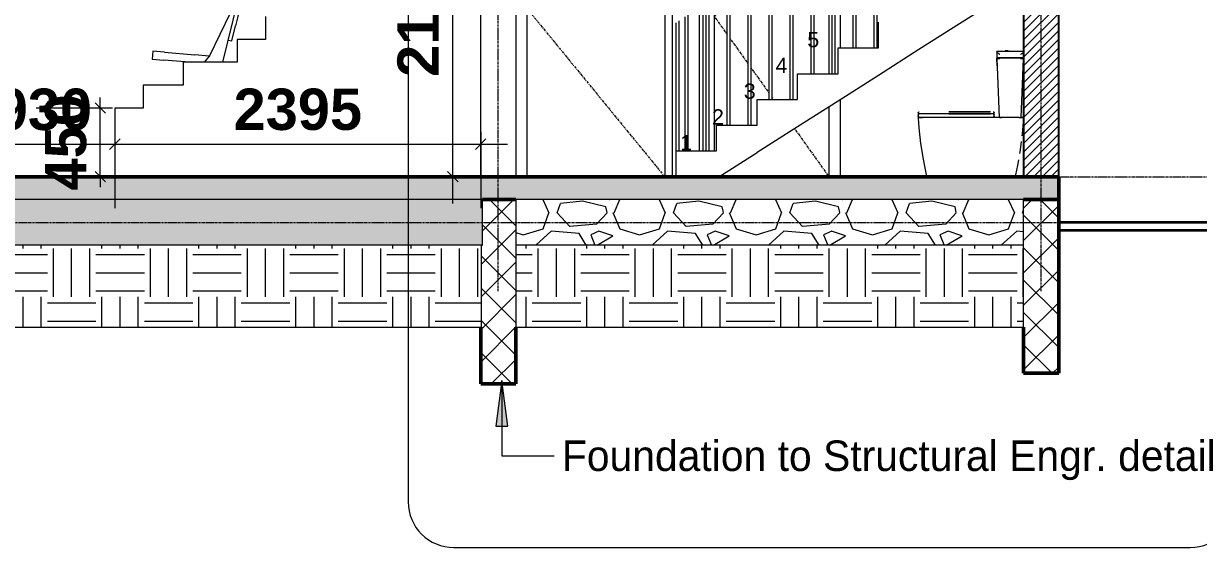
# Model space of a CAD drawing. Header units: inches. Extents: x 22 to 382261, y 22 to 371281.
# Drawn here: x 125217 to 132911, y 137032 to 140467 of the extents above; entities that cross this region are included whole.
import ezdxf

# ---------------------------------------------------------------- set-up
doc = ezdxf.new("R2010")
doc.units = ezdxf.units.IN
doc.header["$MEASUREMENT"] = 0
doc.linetypes.add('Centre', pattern=[31.75, 6.35, -4.7625, 15.875, -4.7625])
doc.linetypes.add('Grid Line 1_2_', pattern=[22.225, 12.7, -3.175, 3.175, -3.175])
for name, color, linetype, lineweight in [('A-ANNO-DIMS', 211, 'Continuous', 9), ('A-ANNO-SYMB', 150, 'Continuous', 9), ('A-DETL-GENF', 92, 'Continuous', 9), ('A-DETL-THIN', 151, 'Continuous', 9), ('A-DOOR', 31, 'Continuous', 9), ('A-DOOR-FRAM', 31, 'Continuous', 9), ('A-FLOR', 192, 'Continuous', 9), ('A-FLOR-HRAL', 11, 'Continuous', 9), ('A-FLOR-LEVL', 51, 'Continuous', 9), ('A-WALL', 113, 'Continuous', 9), ('A-WALL-PATT', 111, 'Continuous', 9), ('G-ANNO-TEXT', 231, 'Continuous', 9), ('I-FURN', 30, 'Continuous', 9), ('I-WALL', 2, 'Continuous', 9), ('P-SANR-FIXT', 6, 'Continuous', 9), ('Q-CASE', 31, 'Continuous', 9), ('S-GRID', 1, 'Continuous', 9), ('S-STRS', 31, 'Continuous', 9), ('S-STRS-ANNO', 31, 'Continuous', 9)]:
    doc.layers.add(name, color=color, linetype=linetype, lineweight=lineweight)
doc.styles.add('Arial', font='arial.ttf', dxfattribs={"height": 506.015625})
doc.styles.add('Arial_B_2', font='arialbd.ttf', dxfattribs={"height": 270.833333})
doc.styles.add('Tw Cen MT Condensed', font='TCCM____.TTF', dxfattribs={"height": 1.35})
doc.dimstyles.new('2_2', dxfattribs={"dimscale": 304.8, "dimtxt": 267.818092, "dimasz": 0.227865, "dimexe": 1.377953, "dimexo": 0.0625, "dimgap": 0.287073, "dimtad": 1, "dimdec": 0, "dimzin": 0, "dimdsep": 46, "dimtxsty": 'Arial_B_2', "dimblk1": 'OBLIQUE', "dimblk2": 'OBLIQUE', "dimsah": 1, "dimcen": 0.09, "dimdle": 0.574147, "dimazin": 0, "dimtfac": 1, "dimtdec": 4, "dimtix": 1, "dimtmove": 0, "dimatfit": 3, "dimfxl": 0.574147, "dimfxlon": 1, "dimtvp": 1, "dimtolj": 1, "dimtzin": 0, "dimlwd": 18, "dimlwe": 18, "dimarcsym": 2})
pattern_1 = [(228.013, (123699.154, 144555.9), (-6095.9744, -6858.0224), [102.516, -10149.145]), (184.97, (123630.574, 144479.698), (9143.99685, 762.04129), [175.92, -17416.215]), (132.51, (123455.314, 144464.46), (7619.93503, -8382.0595), [124.044, -12280.417]), (267.274, (123158.134, 144273.958), (761.91763, 15240.00406), [160.2, -15859.93]), (292.834, (123150.514, 144113.938), (-3810.05557, 9143.9768), [157.09, -15551.942]), (357.274, (123211.474, 143969.158), (-15240.00406, 761.91763), [160.2, -15859.93]), (37.694, (123371.494, 143961.538), (-9906.03169, -7619.9585), [211.858, -20973.935]), (72.255, (123539.134, 144091.078), (5334.09593, 16763.96934), [200.016, -19801.577]), (121.43, (123600.094, 144281.578), (-6096.07482, 9905.95383), [160.744, -15913.664]), (175.236, (123516.274, 144418.74), (8381.995, -762.05274), [183.514, -8992.18]), (222.397, (123333.394, 144433.978), (-9144.06416, -8381.929764), [237.323, -23495.032]), (138.814, (123912.514, 144266.34), (-5333.99396, 4572.0068), [81, -8019.17]), (171.469, (123851.554, 144319.678), (9905.99348, -1524.04), [154.105, -15256.392]), (225, (123699.15, 144342.54), (6e-14, -762), [107.763, -969.87]), (203.199, (123645.81, 144433.98), (3809.9897, 1524.0269), [58.032, -5745.187]), (291.801, (123592.47, 144411.12), (-761.9834, 2286.0051), [82.07, -4021.426]), (30.964, (123622.95, 144334.92), (2285.9932, 1524.0096), [133.296, -4309.89]), (161.565, (123737.25, 144403.5), (1523.999, -762.002), [96.386, -2313.27]), (16.39, (123150.514, 144411.12), (7619.98138, 2286.0609), [135.026, -13367.648]), (70.346, (123280.054, 144449.22), (-3048.02604, -8381.9905), [113.28, -11214.665]), (293.199, (123737.25, 144555.9), (-1524.0269, 3809.9897), [116.064, -5687.155]), (343.61, (123782.974, 144449.22), (-7619.98138, 2286.0609), [135.026, -13367.648]), (339.444, (123150.51, 143938.68), (-3810.00105, 1523.99656), [130.21, -6380.32]), (294.775, (123272.434, 143892.96), (-3809.9797, 8382.009), [109.102, -10801.078]), (66.801, (123744.87, 143793.9), (1524.0269, 3809.9897), [116.064, -5687.155]), (17.354, (123790.594, 143900.58), (-9906.00143, -3047.9959), [127.735, -12645.713]), (69.444, (123371.49, 143793.9), (-1523.9966, -3810.00105), [65.105, -6445.426]), (101.31, (123699.15, 143793.9), (-762.003, 3047.9988), [38.854, -3846.6]), (165.964, (123691.53, 143832), (2286.0034, -761.99), [157.09, -2984.716]), (186.009, (123539.134, 143870.1), (7619.99973, 761.99907), [145.58, -14412.41]), (303.69, (123622.95, 144266.34), (-761.998, 1524.001), [109.897, -2637.533]), (353.157, (123683.914, 144174.898), (12953.9941, -1524.05113), [191.867, -18994.803]), (60.945, (123874.414, 144152.04), (-3048.0371, -5333.9793), [78.452, -7766.818]), (90, (123912.5, 144220.6), (-762, 762), [45.72, -716.28]), (120.256, (123523.894, 143892.96), (3047.9595, -5334.02367), [105.86, -10480.182]), (48.013, (123470.554, 143984.4), (6095.9744, 6858.0224), [205.033, -10046.63]), (0, (123607.7, 144136.8), (762, 762), [198.12, -563.88]), (325.305, (123805.834, 144136.8), (7620.01475, -5333.97976), [120.483, -11927.795]), (254.055, (123904.89, 144068.22), (-761.9786, -3048.0049), [110.95, -5436.495]), (207.646, (123874.414, 143961.538), (-14477.9965, -7620.00607), [180.644, -17883.74]), (175.426, (123714.394, 143877.718), (-9905.99895, 762.01354), [191.11, -18919.754])]
pattern_2 = [(0, (123150.5, 143793.9), (317.5, 317.5), [317.5, -317.5]), (0, (123150.5, 143912.96), (317.5, 317.5), [317.5, -317.5]), (0, (123150.5, 144032.02), (317.5, 317.5), [317.5, -317.5]), (90, (123190.2, 144071.7), (-317.5, 317.5), [317.5, -317.5]), (90, (123309.26, 144071.7), (-317.5, 317.5), [317.5, -317.5]), (90, (123428.33, 144071.7), (-317.5, 317.5), [317.5, -317.5])]

# ---------------------------------------------------------------- blocks, each defined once
blk = doc.blocks.new('M_Single-Flush - 900 by 2100-911137-Section C-C')
at = {"layer": 'A-DOOR-FRAM'}
for p, q in [((9708.2, 300), (9708.2, 2576)), ((9708.2, 2576), (9733.2, 2576))]:
    blk.add_line(p, q, dxfattribs=at)
blk = doc.blocks.new('Casework 10 - Casework 10-654344-Section C-C')
at = {"layer": 'Q-CASE'}
for p, q in [((7044.2, 1350), (7044.2, 1200)), ((7044.2, 1200), (6858.2, 1200)), ((6858.2, 1200), (6858.2, 1050)), ((6858.2, 1050), (6504.2, 1050)), ((6504.2, 1050), (6504.2, 900)), ((6504.2, 900), (6244.2, 900)), ((6244.2, 900), (6244.2, 750)), ((6244.2, 750), (6058.2, 750)), ((6058.2, 750), (6058.2, 300))]:
    blk.add_line(p, q, dxfattribs=at)
blk = doc.blocks.new('Chair - Auditorium_0001 - Copy - Chair - Auditorium_0001 - Copy-940343-Section C-C')
at = {"layer": 'I-FURN'}
for p, q in [((6852.1, 1517.9), (6834.1, 1443.9)), ((6901.5, 1505.9), (6852.1, 1517.9)), ((6865.5, 1357.9), (6901.5, 1505.9)), ((6764.6, 1050), (6864.3, 1461.2)), ((6833.6, 1442.8), (6813.5, 1372.3)), ((6864.3, 1461.2), (6858, 1461.2)), ((6813.5, 1372.3), (6678.3, 1092.9)), ((6865.5, 1357.9), (6848.6, 1288.2)), ((6824.6, 1189.5), (6848.6, 1288.2)), ((6799.9, 1195.5), (6824.6, 1189.5)), ((6307.1, 1121.8), (6302.6, 1071.2)), ((6383, 1115.2), (6307.1, 1121.8)), ((6383, 1115.2), (6582.4, 1097.8)), ((6676.3, 1089.5), (6582.4, 1097.8)), ((6678.3, 1092.9), (6642.3, 1050)), ((6302.6, 1071.2), (6378.5, 1064.6)), ((6545.4, 1050), (6378.5, 1064.6))]:
    blk.add_line(p, q, dxfattribs=at)
blk.add_arc((6858, 1435.8), 25.4, 90, 164.0546, dxfattribs=at)
blk = doc.blocks.new('Railing - 20mm-957118-Section C-C')
at = {"layer": 'A-FLOR-HRAL'}
for p, q in [((11049.4, 1143.8), (11049.4, 2232.3)), ((11029.4, 1143.8), (11029.4, 2218.3))]:
    blk.add_line(p, q, dxfattribs=at)
blk = doc.blocks.new('Railing - 20mm-957116-Section C-C')
at = {"layer": 'A-FLOR-HRAL'}
for p, q in [((10891.9, 1143.8), (10891.9, 2121.7)), ((10911.9, 1143.8), (10911.9, 2135.7))]:
    blk.add_line(p, q, dxfattribs=at)
blk = doc.blocks.new('Railing - 20mm-957114-Section C-C')
at = {"layer": 'A-FLOR-HRAL'}
for p, q in [((10754.4, 975), (10754.4, 2025.1)), ((10774.4, 975), (10774.4, 2039.2))]:
    blk.add_line(p, q, dxfattribs=at)
blk = doc.blocks.new('Railing - 20mm-957112-Section C-C')
at = {"layer": 'A-FLOR-HRAL'}
for p, q in [((10616.9, 975), (10616.9, 1928.5)), ((10636.9, 975), (10636.9, 1942.6))]:
    blk.add_line(p, q, dxfattribs=at)
blk = doc.blocks.new('Railing - 20mm-957110-Section C-C')
at = {"layer": 'A-FLOR-HRAL'}
for p, q in [((10479.4, 806.2), (10479.4, 1831.9)), ((10499.4, 806.2), (10499.4, 1846))]:
    blk.add_line(p, q, dxfattribs=at)
blk = doc.blocks.new('Railing - 20mm-957108-Section C-C')
at = {"layer": 'A-FLOR-HRAL'}
for p, q in [((10341.9, 806.2), (10341.9, 1735.3)), ((10361.9, 806.2), (10361.9, 1749.4))]:
    blk.add_line(p, q, dxfattribs=at)
blk = doc.blocks.new('Railing - 20mm-957106-Section C-C')
at = {"layer": 'A-FLOR-HRAL'}
for p, q in [((10204.4, 637.5), (10204.4, 1638.7)), ((10224.4, 637.5), (10224.4, 1652.8))]:
    blk.add_line(p, q, dxfattribs=at)
blk = doc.blocks.new('Railing - 20mm-957104-Section C-C')
at = {"layer": 'A-FLOR-HRAL'}
for p, q in [((10066.9, 637.5), (10066.9, 1542.1)), ((10086.9, 637.5), (10086.9, 1556.2))]:
    blk.add_line(p, q, dxfattribs=at)
blk = doc.blocks.new('Railing - 20mm-957102-Section C-C')
at = {"layer": 'A-FLOR-HRAL'}
for p, q in [((9929.4, 468.7), (9929.4, 1445.5)), ((9949.4, 468.7), (9949.4, 1459.6))]:
    blk.add_line(p, q, dxfattribs=at)
blk = doc.blocks.new('Railing - 20mm-957100-Section C-C')
at = {"layer": 'A-FLOR-HRAL'}
for p, q in [((9791.9, 468.7), (9791.9, 1348.9)), ((9811.9, 468.7), (9811.9, 1363))]:
    blk.add_line(p, q, dxfattribs=at)
blk = doc.blocks.new('Railing - 20mm-957092-Section C-C')
at = {"layer": 'A-FLOR-HRAL'}
for p, q in [((9753.2, 468.7), (9753.2, 1321.7)), ((9733.2, 468.7), (9733.2, 1307.6))]:
    blk.add_line(p, q, dxfattribs=at)
blk = doc.blocks.new('Railing - Railing-670068-Section C-C')
for name in ['Railing - 20mm-957118-Section C-C', 'Railing - 20mm-957116-Section C-C', 'Railing - 20mm-957114-Section C-C', 'Railing - 20mm-957112-Section C-C', 'Railing - 20mm-957110-Section C-C', 'Railing - 20mm-957108-Section C-C', 'Railing - 20mm-957106-Section C-C', 'Railing - 20mm-957104-Section C-C', 'Railing - 20mm-957102-Section C-C', 'Railing - 20mm-957092-Section C-C', 'Railing - 20mm-957100-Section C-C']:
    blk.add_blockref(name, (0, 0))
blk = doc.blocks.new('M_Single-Flush - 900 by 2101 DO3 LOBBY-944279-Section C-C')
at = {"layer": 'A-DOOR', "linetype": 'Centre'}
for p, q in [((9658.2, 2500), (8758.2, 1400)), ((8758.2, 1400), (9658.2, 300))]:
    blk.add_line(p, q, dxfattribs=at)
at = {"layer": 'A-DOOR-FRAM'}
for p, q in [((9708.2, 2576), (8683.2, 2576)), ((8758.2, 300), (8758.2, 2500)), ((8758.2, 2500), (9658.2, 2500)), ((9658.2, 2500), (9658.2, 300))]:
    blk.add_line(p, q, dxfattribs=at)
blk = doc.blocks.new('Water_Closet_Toilet_19179_0001 - 540 x 360mm-368831-Section C-C')
at = {"layer": 'P-SANR-FIXT'}
for p, q in [((12008.2, 1120), (11833.5, 1120)), ((11833.5, 1117.3), (11833.5, 1082.2)), ((11844.6, 1082.2), (11844.6, 1078.1)), ((11844.6, 1078.1), (11853.5, 1078.1)), ((11853.5, 1080), (11988.3, 1080)), ((11988.3, 1078.1), (11853.5, 1078.1)), ((11907, 1125), (11887, 1125)), ((11888.5, 1125), (11887, 1125)), ((11887, 1125), (11887, 1120)), ((11887, 1120), (11887, 1125)), ((11887, 1125), (11888.5, 1125)), ((11887, 1120), (11887, 1125)), ((11907, 1125), (11905.6, 1125)), ((11905.6, 1125), (11907, 1125)), ((11907, 1120), (11907, 1125)), ((11907, 1120), (11907, 1125)), ((11907, 1120), (11907, 1125)), ((11988.3, 1078.1), (11997.2, 1078.1)), ((11997.2, 1078.1), (11997.2, 1082.2)), ((11833.5, 1075.7), (11833.5, 1074.9)), ((11835.4, 1026.9), (11833.5, 1074.9)), ((11833.5, 1074.9), (11848.5, 688.8)), ((11833.5, 1074.9), (11833.6, 1074.9)), ((11833.5, 1074.9), (11839.4, 1074.9)), ((11839.4, 1074.9), (11853.5, 1074.9)), ((11988.3, 1074.9), (12002.5, 1074.9)), ((11993.3, 688.8), (12008.2, 1071.9)), ((12002.5, 1074.9), (12008.2, 1074.9)), ((12008.2, 1071.9), (12006.4, 1026.9)), ((11318.7, 719.3), (11318.7, 714.3)), ((11318.7, 714.3), (11519.5, 714.3)), ((11318.7, 704.3), (11318.7, 695.7)), ((11791.1, 725), (11519.2, 725)), ((11791.1, 710), (11519.2, 710)), ((11791.4, 714.3), (11519.5, 714.3)), ((11791.4, 714.3), (11815, 714.3)), ((11814.2, 714.3), (11815, 714.3)), ((11815, 714.3), (11815, 719.3)), ((11815, 695.7), (11815, 704.3)), ((11338.7, 688.8), (11347.2, 688.8)), ((11519.2, 690), (11791.1, 690)), ((11932.5, 688.8), (11519.2, 688.8)), ((11852.9, 688.8), (11863.5, 688.8)), ((11978.3, 688.8), (11863.5, 688.8)), ((11978.3, 688.8), (11993.3, 688.8))]:
    blk.add_line(p, q, dxfattribs=at)
at = {"layer": 'P-SANR-FIXT', "flags": 128}
for points in [[(11833.5, 1117.3), (11833.5, 1118.8), (11833.5, 1119.7), (11833.5, 1120)], [(11835.7, 1080), (11835.6, 1080), (11835.5, 1080), (11835.4, 1080), (11835.4, 1080), (11835.3, 1080), (11835.2, 1080.1), (11835.1, 1080.1), (11835, 1080.1), (11834.9, 1080.1), (11834.9, 1080.2), (11834.8, 1080.2), (11834.7, 1080.2), (11834.6, 1080.3), (11834.5, 1080.3), (11834.5, 1080.4), (11834.4, 1080.4), (11834.3, 1080.5), (11834.3, 1080.5), (11834.2, 1080.6), (11834.1, 1080.7), (11834.1, 1080.7), (11834, 1080.8), (11834, 1080.9), (11833.9, 1080.9), (11833.9, 1081), (11833.8, 1081.1), (11833.8, 1081.1), (11833.7, 1081.2), (11833.7, 1081.3), (11833.7, 1081.4), (11833.6, 1081.5), (11833.6, 1081.6), (11833.6, 1081.6), (11833.6, 1081.7), (11833.6, 1081.8), (11833.5, 1081.9), (11833.5, 1082), (11833.5, 1082.1), (11833.5, 1082.1)], [(11833.5, 1075.7), (11833.5, 1075.8), (11833.5, 1075.9), (11833.5, 1076), (11833.5, 1076.1), (11833.5, 1076.2), (11833.5, 1076.3), (11833.6, 1076.4), (11833.6, 1076.5), (11833.6, 1076.6), (11833.6, 1076.6), (11833.7, 1076.7), (11833.7, 1076.8), (11833.7, 1076.9), (11833.8, 1077), (11833.8, 1077), (11833.9, 1077.1), (11833.9, 1077.2), (11834, 1077.3), (11834.1, 1077.3), (11834.1, 1077.4), (11834.2, 1077.5), (11834.2, 1077.5), (11834.3, 1077.6), (11834.4, 1077.6), (11834.5, 1077.7), (11834.5, 1077.7), (11834.6, 1077.8), (11834.7, 1077.8), (11834.8, 1077.9), (11834.9, 1077.9), (11834.9, 1077.9), (11835, 1078), (11835.1, 1078), (11835.2, 1078), (11835.3, 1078.1), (11835.4, 1078.1), (11835.5, 1078.1), (11835.6, 1078.1), (11835.6, 1078.1), (11835.7, 1078.1), (11835.8, 1078.1)], [(11835.8, 1078.1), (11835.8, 1078.1), (11835.8, 1078.1), (11835.9, 1078.1), (11836, 1078.1), (11836.1, 1078.1), (11836.3, 1078.1), (11836.4, 1078.1), (11836.7, 1078.1), (11836.9, 1078.1), (11837.2, 1078.1), (11837.4, 1078.1), (11837.8, 1078.1), (11838.1, 1078.1), (11838.5, 1078.1), (11838.9, 1078.1), (11839.3, 1078.1), (11839.7, 1078.1), (11840.2, 1078.1), (11840.6, 1078.1), (11841.1, 1078.1), (11841.7, 1078.1), (11842.2, 1078.1), (11842.8, 1078.1), (11843.3, 1078.1), (11843.9, 1078.1), (11844.5, 1078.1)], [(11853.5, 1078.1), (11852.8, 1078.1), (11852.1, 1078.1), (11851.4, 1078.1), (11850.7, 1078.1), (11850, 1078.1), (11849.3, 1078.1), (11848.6, 1078.1), (11847.9, 1078.1), (11847.3, 1078.1), (11846.6, 1078.1), (11846, 1078.1), (11845.3, 1078.1), (11844.7, 1078.1), (11844.1, 1078.1), (11843.5, 1078.1), (11842.9, 1078.1), (11842.3, 1078.1), (11841.8, 1078.1), (11841.3, 1078.1), (11840.8, 1078.1), (11840.3, 1078.1), (11839.8, 1078.1), (11839.4, 1078.1), (11839, 1078.1), (11838.6, 1078.1), (11838.2, 1078.1), (11837.9, 1078.1), (11837.5, 1078.1), (11837.2, 1078.1), (11837, 1078.1), (11836.7, 1078.1), (11836.5, 1078.1), (11836.3, 1078.1), (11836.1, 1078.1), (11836, 1078.1), (11835.9, 1078.1), (11835.8, 1078.1), (11835.8, 1078.1), (11835.8, 1078.1)], [(12006.1, 1078.1), (12006.1, 1078.1), (12006, 1078.1), (12006, 1078.1), (12005.9, 1078.1), (12005.7, 1078.1), (12005.6, 1078.1), (12005.4, 1078.1), (12005.2, 1078.1), (12004.9, 1078.1), (12004.7, 1078.1), (12004.4, 1078.1), (12004.1, 1078.1), (12003.7, 1078.1), (12003.4, 1078.1), (12003, 1078.1), (12002.6, 1078.1), (12002.1, 1078.1), (12001.7, 1078.1), (12001.2, 1078.1), (12000.7, 1078.1), (12000.2, 1078.1), (11999.6, 1078.1), (11999.1, 1078.1), (11998.5, 1078.1), (11997.9, 1078.1), (11997.3, 1078.1), (11996.7, 1078.1), (11996.1, 1078.1), (11995.4, 1078.1), (11994.7, 1078.1), (11994.1, 1078.1), (11993.4, 1078.1), (11992.7, 1078.1), (11992, 1078.1), (11991.3, 1078.1), (11990.6, 1078.1), (11989.9, 1078.1), (11989.2, 1078.1), (11988.5, 1078.1), (11988.3, 1078.1)], [(11997.1, 1078.1), (11997.7, 1078.1), (11998.3, 1078.1), (11998.9, 1078.1), (11999.5, 1078.1), (12000, 1078.1), (12000.6, 1078.1), (12001.1, 1078.1), (12001.5, 1078.1), (12002, 1078.1), (12002.4, 1078.1), (12002.9, 1078.1), (12003.3, 1078.1), (12003.6, 1078.1), (12004, 1078.1), (12004.3, 1078.1), (12004.6, 1078.1), (12004.9, 1078.1), (12005.1, 1078.1), (12005.3, 1078.1), (12005.5, 1078.1), (12005.7, 1078.1), (12005.8, 1078.1), (12005.9, 1078.1), (12006, 1078.1), (12006.1, 1078.1), (12006.1, 1078.1)], [(12008.2, 1081.5), (12008.2, 1081.4), (12008.1, 1081.3), (12008.1, 1081.2), (12008.1, 1081.2), (12008, 1081.1), (12008, 1081), (12007.9, 1080.9), (12007.9, 1080.9), (12007.8, 1080.8), (12007.8, 1080.7), (12007.7, 1080.7), (12007.6, 1080.6), (12007.6, 1080.6), (12007.5, 1080.5), (12007.5, 1080.4), (12007.4, 1080.4), (12007.3, 1080.3), (12007.2, 1080.3), (12007.2, 1080.3), (12007.1, 1080.2), (12007, 1080.2), (12006.9, 1080.1), (12006.8, 1080.1), (12006.8, 1080.1), (12006.7, 1080.1), (12006.6, 1080), (12006.5, 1080), (12006.4, 1080), (12006.3, 1080), (12006.2, 1080), (12006.2, 1080), (12006.1, 1080)], [(12006.1, 1078.1), (12006.2, 1078.1), (12006.3, 1078.1), (12006.3, 1078.1), (12006.4, 1078.1), (12006.5, 1078.1), (12006.6, 1078), (12006.7, 1078), (12006.8, 1078), (12006.9, 1078), (12007, 1077.9), (12007, 1077.9), (12007.1, 1077.8), (12007.2, 1077.8), (12007.3, 1077.8), (12007.4, 1077.7), (12007.4, 1077.7), (12007.5, 1077.6), (12007.6, 1077.5), (12007.6, 1077.5), (12007.7, 1077.4), (12007.8, 1077.3), (12007.8, 1077.3), (12007.9, 1077.2), (12007.9, 1077.1), (12008, 1077.1), (12008, 1077), (12008.1, 1076.9), (12008.1, 1076.8), (12008.2, 1076.7), (12008.2, 1076.7)], [(11318.7, 719.3), (11318.7, 719.6), (11318.8, 719.8), (11318.8, 720), (11318.8, 720.2), (11318.8, 720.5), (11318.9, 720.7), (11319, 720.9), (11319, 721.1), (11319.1, 721.3), (11319.2, 721.5), (11319.3, 721.7), (11319.4, 721.9), (11319.5, 722.1), (11319.6, 722.3), (11319.7, 722.5), (11319.9, 722.7), (11320, 722.9), (11320.1, 723.1), (11320.3, 723.2), (11320.5, 723.4), (11320.6, 723.6), (11320.8, 723.7), (11321, 723.8), (11321.2, 724), (11321.3, 724.1), (11321.5, 724.2), (11321.7, 724.3), (11321.9, 724.4), (11322.1, 724.5), (11322.4, 724.6), (11322.6, 724.7), (11322.8, 724.8), (11323, 724.8), (11323.2, 724.9), (11323.4, 724.9), (11323.7, 725), (11323.9, 725), (11324.1, 725), (11324.3, 725), (11324.4, 725)], [(11318.7, 704.3), (11318.7, 704.6), (11318.8, 704.8), (11318.8, 705), (11318.8, 705.2), (11318.8, 705.5), (11318.9, 705.7), (11319, 705.9), (11319, 706.1), (11319.1, 706.3), (11319.2, 706.5), (11319.3, 706.7), (11319.4, 706.9), (11319.5, 707.1), (11319.6, 707.3), (11319.7, 707.5), (11319.9, 707.7), (11320, 707.9), (11320.1, 708.1), (11320.3, 708.2), (11320.5, 708.4), (11320.6, 708.6), (11320.8, 708.7), (11321, 708.8), (11321.2, 709), (11321.3, 709.1), (11321.5, 709.2), (11321.7, 709.3), (11321.9, 709.4), (11322.1, 709.5), (11322.4, 709.6), (11322.6, 709.7), (11322.8, 709.8), (11323, 709.8), (11323.2, 709.9), (11323.4, 709.9), (11323.7, 710), (11323.9, 710), (11324.1, 710), (11324.3, 710), (11324.4, 710)], [(11324.4, 690), (11324.2, 690), (11324, 690), (11323.7, 690), (11323.5, 690.1), (11323.3, 690.1), (11323.1, 690.2), (11322.8, 690.2), (11322.6, 690.3), (11322.4, 690.4), (11322.2, 690.4), (11322, 690.5), (11321.8, 690.6), (11321.6, 690.7), (11321.4, 690.9), (11321.2, 691), (11321, 691.1), (11320.8, 691.3), (11320.7, 691.4), (11320.5, 691.6), (11320.3, 691.7), (11320.2, 691.9), (11320, 692.1), (11319.9, 692.2), (11319.8, 692.4), (11319.6, 692.6), (11319.5, 692.8), (11319.4, 693), (11319.3, 693.2), (11319.2, 693.4), (11319.1, 693.6), (11319, 693.8), (11319, 694), (11318.9, 694.3), (11318.9, 694.5), (11318.8, 694.7), (11318.8, 694.9), (11318.8, 695.2), (11318.7, 695.4), (11318.7, 695.6), (11318.7, 695.7)], [(11809.3, 725), (11809.5, 725), (11809.8, 725), (11810, 725), (11810.2, 724.9), (11810.4, 724.9), (11810.7, 724.8), (11810.9, 724.8), (11811.1, 724.7), (11811.3, 724.6), (11811.5, 724.6), (11811.7, 724.5), (11811.9, 724.4), (11812.1, 724.3), (11812.3, 724.1), (11812.5, 724), (11812.7, 723.9), (11812.9, 723.7), (11813.1, 723.6), (11813.2, 723.4), (11813.4, 723.3), (11813.5, 723.1), (11813.7, 722.9), (11813.8, 722.8), (11814, 722.6), (11814.1, 722.4), (11814.2, 722.2), (11814.3, 722), (11814.4, 721.8), (11814.5, 721.6), (11814.6, 721.4), (11814.7, 721.2), (11814.7, 721), (11814.8, 720.7), (11814.9, 720.5), (11814.9, 720.3), (11814.9, 720.1), (11815, 719.8), (11815, 719.6), (11815, 719.4), (11815, 719.3)], [(11809.3, 710), (11809.5, 710), (11809.8, 710), (11810, 710), (11810.2, 709.9), (11810.4, 709.9), (11810.7, 709.8), (11810.9, 709.8), (11811.1, 709.7), (11811.3, 709.6), (11811.5, 709.6), (11811.7, 709.5), (11811.9, 709.4), (11812.1, 709.3), (11812.3, 709.1), (11812.5, 709), (11812.7, 708.9), (11812.9, 708.7), (11813.1, 708.6), (11813.2, 708.4), (11813.4, 708.3), (11813.5, 708.1), (11813.7, 707.9), (11813.8, 707.8), (11814, 707.6), (11814.1, 707.4), (11814.2, 707.2), (11814.3, 707), (11814.4, 706.8), (11814.5, 706.6), (11814.6, 706.4), (11814.7, 706.2), (11814.7, 706), (11814.8, 705.7), (11814.9, 705.5), (11814.9, 705.3), (11814.9, 705.1), (11815, 704.8), (11815, 704.6), (11815, 704.4)], [(11815, 695.7), (11815, 695.4), (11815, 695.2), (11814.9, 695), (11814.9, 694.8), (11814.9, 694.5), (11814.8, 694.3), (11814.8, 694.1), (11814.7, 693.9), (11814.6, 693.7), (11814.5, 693.5), (11814.4, 693.3), (11814.3, 693.1), (11814.2, 692.9), (11814.1, 692.7), (11814, 692.5), (11813.9, 692.3), (11813.7, 692.1), (11813.6, 691.9), (11813.4, 691.8), (11813.3, 691.6), (11813.1, 691.4), (11812.9, 691.3), (11812.7, 691.2), (11812.6, 691), (11812.4, 690.9), (11812.2, 690.8), (11812, 690.7), (11811.8, 690.6), (11811.6, 690.5), (11811.4, 690.4), (11811.2, 690.3), (11810.9, 690.2), (11810.7, 690.2), (11810.5, 690.1), (11810.3, 690.1), (11810.1, 690), (11809.8, 690), (11809.6, 690), (11809.4, 690), (11809.3, 690)], [(11319.1, 683.4), (11319, 683.6), (11319, 683.8), (11319, 684), (11319.1, 684.2), (11319.1, 684.4), (11319.1, 684.6), (11319.2, 684.8), (11319.2, 685), (11319.3, 685.2), (11319.3, 685.4), (11319.4, 685.6), (11319.5, 685.8), (11319.5, 686), (11319.6, 686.1), (11319.7, 686.3), (11319.8, 686.5), (11319.9, 686.7), (11320.1, 686.8), (11320.2, 687), (11320.3, 687.1), (11320.5, 687.3), (11320.6, 687.4), (11320.7, 687.5), (11320.9, 687.7), (11321.1, 687.8), (11321.2, 687.9), (11321.4, 688), (11321.6, 688.1), (11321.7, 688.2), (11321.9, 688.3), (11322.1, 688.4), (11322.3, 688.5), (11322.5, 688.5), (11322.7, 688.6), (11322.9, 688.6), (11323, 688.7), (11323.2, 688.7), (11323.4, 688.8), (11323.6, 688.8), (11323.8, 688.8), (11324, 688.8), (11324, 688.8)], [(11372.2, 311.8), (11352.1, 414), (11336.1, 516.8), (11324.2, 620.2), (11319.1, 683.4)], [(11519.2, 688.8), (11511.8, 688.8), (11504.4, 688.8), (11497.1, 688.8), (11489.7, 688.8), (11482.4, 688.8), (11475.1, 688.8), (11467.8, 688.8), (11460.7, 688.8), (11453.6, 688.8), (11446.6, 688.8), (11439.7, 688.8), (11432.9, 688.8), (11426.2, 688.8), (11419.7, 688.8), (11413.3, 688.8), (11407, 688.8), (11400.9, 688.8), (11395, 688.8), (11389.3, 688.8), (11383.8, 688.8), (11378.4, 688.8), (11373.3, 688.8), (11368.4, 688.8), (11363.7, 688.8), (11359.2, 688.8), (11355, 688.8), (11351, 688.8), (11347.3, 688.8), (11343.9, 688.8), (11340.7, 688.8), (11337.7, 688.8), (11335.1, 688.8), (11332.7, 688.8), (11330.6, 688.8), (11328.8, 688.8), (11327.3, 688.8), (11326, 688.8), (11325.1, 688.8), (11324.5, 688.8), (11324.1, 688.8), (11324, 688.8)], [(11324, 688.8), (11324.2, 688.8), (11324.6, 688.8), (11325.4, 688.8), (11326.4, 688.8), (11327.7, 688.8), (11329.3, 688.8), (11331.2, 688.8), (11333.4, 688.8), (11335.9, 688.8), (11338.6, 688.8)], [(11948.3, 688.8), (11946.8, 688.8), (11943.9, 688.8), (11941, 688.8), (11938.1, 688.8), (11935.1, 688.8), (11932.5, 688.8)], [(12003, 688.8), (12002.9, 688.8), (12002.8, 688.8), (12002.5, 688.8), (12002, 688.8), (12001.5, 688.8), (12000.9, 688.8), (12000.1, 688.8), (11999.2, 688.8), (11998.2, 688.8), (11997.1, 688.8), (11995.9, 688.8), (11994.6, 688.8), (11993.3, 688.8)], [(11993.3, 688.8), (11994.8, 688.8), (11996.1, 688.8), (11997.3, 688.8), (11998.4, 688.8), (11999.3, 688.8), (12000.2, 688.8), (12001, 688.8), (12001.6, 688.8), (12002.1, 688.8), (12002.5, 688.8), (12002.8, 688.8), (12003, 688.8), (12003, 688.8)], [(12008, 683.4), (11998.7, 579.8), (11997.1, 568.1)], [(12003, 688.8), (12003.2, 688.8), (12003.4, 688.8), (12003.6, 688.8), (12003.8, 688.7), (12004, 688.7), (12004.2, 688.6), (12004.4, 688.6), (12004.6, 688.5), (12004.8, 688.5), (12004.9, 688.4), (12005.1, 688.3), (12005.3, 688.2), (12005.5, 688.1), (12005.7, 688), (12005.8, 687.9), (12006, 687.8), (12006.1, 687.7), (12006.3, 687.5), (12006.4, 687.4), (12006.6, 687.3), (12006.7, 687.1), (12006.9, 687), (12007, 686.8), (12007.1, 686.7), (12007.2, 686.5), (12007.3, 686.3), (12007.4, 686.1), (12007.5, 686)], [(12007.7, 685.6), (12007.7, 685.4), (12007.8, 685.2), (12007.8, 685), (12007.9, 684.8), (12007.9, 684.6), (12008, 684.4), (12008, 684.2), (12008, 684), (12008, 683.8), (12008, 683.6), (12008, 683.4)], [(11992.3, 531.4), (11985.2, 476.5), (11981.1, 452.7)], [(11973.9, 410.5), (11967.6, 373.9), (11954.9, 311.8)], [(11386.8, 300), (11386.2, 300), (11385.6, 300), (11385, 300.1), (11384.5, 300.2), (11383.9, 300.3), (11383.3, 300.4), (11382.7, 300.6), (11382.1, 300.8), (11381.6, 301), (11381, 301.2), (11380.5, 301.4), (11379.9, 301.7), (11379.4, 302), (11378.9, 302.3), (11378.4, 302.6), (11377.9, 303), (11377.4, 303.3), (11376.9, 303.7), (11376.5, 304.1), (11376.1, 304.5), (11375.7, 305), (11375.3, 305.4), (11374.9, 305.9), (11374.6, 306.4), (11374.2, 306.9), (11373.9, 307.4), (11373.6, 307.9), (11373.3, 308.5), (11373.1, 309), (11372.9, 309.6), (11372.7, 310.1), (11372.5, 310.7), (11372.3, 311.3), (11372.2, 311.8)], [(11954.9, 311.8), (11954.7, 311.2), (11954.6, 310.7), (11954.4, 310.1), (11954.2, 309.5), (11953.9, 309)], [(11953.1, 307.4), (11952.8, 306.9), (11952.5, 306.4), (11952.1, 305.9), (11951.7, 305.4), (11951.3, 305), (11950.9, 304.5), (11950.5, 304.1), (11950.1, 303.7), (11949.6, 303.3), (11949.1, 302.9), (11948.6, 302.6), (11948.1, 302.3), (11947.6, 302), (11947.1, 301.7), (11946.5, 301.4), (11946, 301.2), (11945.4, 300.9), (11944.9, 300.7), (11944.3, 300.6), (11943.7, 300.4), (11943.1, 300.3), (11942.5, 300.2), (11942, 300.1), (11941.4, 300), (11940.8, 300), (11940.2, 300)]]:
    blk.add_lwpolyline(points, dxfattribs=at)
at = {"layer": 'P-SANR-FIXT'}
blk.add_open_spline([(11853.5, 1100), (11852.1, 1101), (11849.3, 1103), (11845.3, 1105.9), (11841.5, 1108.7), (11838.2, 1111.3), (11835.6, 1113.7), (11833.9, 1115.7), (11833.5, 1116.8), (11833.5, 1117.3)], degree=3, dxfattribs=at)
blk.add_open_spline([(12007.8, 1115.9), (12007.5, 1115.4), (12006.7, 1114.2), (12004.6, 1112.2), (12002, 1110), (11998.9, 1107.6), (11994.4, 1104.3), (11990.8, 1101.7), (11988.3, 1100)], degree=3, knots=[0.125, 0.125, 0.125, 0.125, 0.25, 0.375, 0.5, 0.625, 0.75, 1, 1, 1, 1], dxfattribs=at)
blk = doc.blocks.new('M_Single-Flush - d02  toilet 750 by 2100-458076-Section C-C')
at = {"layer": 'A-DOOR', "linetype": 'Centre'}
for p, q in [((10036.8, 1425), (9983.2, 1350)), ((9983.2, 1350), (10066.9, 1232.7)), ((10086.9, 1204.7), (10204.4, 1040.2)), ((10224.4, 1012.2), (10341.9, 847.7)), ((10361.9, 819.7), (10371.6, 806.3)), ((10508.3, 614.8), (10733.2, 300))]:
    blk.add_line(p, q, dxfattribs=at)
at = {"layer": 'A-DOOR-FRAM'}
for p, q in [((9907.2, 1416), (9907.2, 468.8)), ((9983.2, 468.8), (9983.2, 1425)), ((10733.2, 1425), (10733.2, 975)), ((10809.2, 1143.8), (10809.2, 1425)), ((10809.2, 300), (10809.2, 806)), ((10733.2, 757.7), (10733.2, 300))]:
    blk.add_line(p, q, dxfattribs=at)
blk = doc.blocks.new('_Oblique')
at = {"color": 0, "linetype": 'ByBlock', "lineweight": -2}
blk.add_line((-0.5, -0.5), (0.5, 0.5), dxfattribs=at)
blk = doc.blocks.new('*D5187')
at = {"layer": 'A-ANNO-DIMS', "color": 0, "lineweight": 18, "transparency": 16777216}
for p, q in [((128028.5, 139287.8), (128028.5, 141787.8)), ((128109.5, 141612.8), (127608.5, 141612.8)), ((127947.6, 139462.8), (128448.5, 139462.8))]:
    blk.add_line(p, q, dxfattribs=at)
at = {"layer": 'Defpoints', "color": 0, "transparency": 16777216}
for p in [(128028.5, 141612.8), (128128.5, 141612.8), (127928.5, 139462.8)]:
    blk.add_point(p, dxfattribs=at)
at = {"layer": 'A-ANNO-DIMS', "color": 0, "lineweight": 18, "transparency": 16777216, "xscale": 69.45312499999999, "yscale": 69.45312499999999, "zscale": 69.45312499999999}
for p, rotation in [((128028.5, 141612.8), 90), ((128028.5, 139462.8), 270)]:
    blk.add_blockref('_Oblique', p, dxfattribs=dict(at, rotation=rotation))
at = {"layer": 'A-ANNO-DIMS', "color": 0, "lineweight": 18, "transparency": 16777216, "insert": (127802.7, 140537.8), "char_height": 270.83, "width": 559.685, "attachment_point": 5, "rotation": 90, "style": 'Arial_B_2'}
blk.add_mtext('\\A1;2150', dxfattribs=at)
blk = doc.blocks.new('*D5198')
at = {"layer": 'A-ANNO-DIMS', "color": 0, "lineweight": 18, "transparency": 16777216}
for p, q in [((124885.6, 139757.6), (124885.6, 139256.7)), ((125815.6, 139757.6), (125815.6, 139256.7)), ((124710.6, 139676.7), (125990.6, 139676.7))]:
    blk.add_line(p, q, dxfattribs=at)
at = {"layer": 'Defpoints', "color": 0, "transparency": 16777216}
for p in [(124885.6, 139776.7), (125815.6, 139776.7), (125815.6, 139676.7)]:
    blk.add_point(p, dxfattribs=at)
at = {"layer": 'A-ANNO-DIMS', "color": 0, "lineweight": 18, "transparency": 16777216, "xscale": 69.45312499999999, "yscale": 69.45312499999999, "zscale": 69.45312499999999, "rotation": 180}
blk.add_blockref('_Oblique', (124885.6, 139676.7), dxfattribs=at)
at = {"layer": 'A-ANNO-DIMS', "color": 0, "lineweight": 18, "transparency": 16777216, "xscale": 69.45312499999999, "yscale": 69.45312499999999, "zscale": 69.45312499999999}
blk.add_blockref('_Oblique', (125815.6, 139676.7), dxfattribs=at)
at = {"layer": 'A-ANNO-DIMS', "color": 0, "lineweight": 18, "transparency": 16777216, "insert": (125350.6, 139902.6), "char_height": 270.83, "width": 419.764, "attachment_point": 5, "style": 'Arial_B_2'}
blk.add_mtext('\\A1;930', dxfattribs=at)
blk = doc.blocks.new('*D5199')
at = {"layer": 'A-ANNO-DIMS', "color": 0, "lineweight": 18, "transparency": 16777216}
for p, q in [((125815.6, 139757.6), (125815.6, 139256.7)), ((128210.6, 139757.6), (128210.6, 139256.7)), ((125640.6, 139676.7), (128385.6, 139676.7))]:
    blk.add_line(p, q, dxfattribs=at)
at = {"layer": 'Defpoints', "color": 0, "transparency": 16777216}
for p in [(125815.6, 139776.7), (128210.6, 139776.7), (128210.6, 139676.7)]:
    blk.add_point(p, dxfattribs=at)
at = {"layer": 'A-ANNO-DIMS', "color": 0, "lineweight": 18, "transparency": 16777216, "xscale": 69.45312499999999, "yscale": 69.45312499999999, "zscale": 69.45312499999999, "rotation": 180}
blk.add_blockref('_Oblique', (125815.6, 139676.7), dxfattribs=at)
at = {"layer": 'A-ANNO-DIMS', "color": 0, "lineweight": 18, "transparency": 16777216, "xscale": 69.45312499999999, "yscale": 69.45312499999999, "zscale": 69.45312499999999}
blk.add_blockref('_Oblique', (128210.6, 139676.7), dxfattribs=at)
at = {"layer": 'A-ANNO-DIMS', "color": 0, "lineweight": 18, "transparency": 16777216, "insert": (127013.1, 139902.6), "char_height": 270.83, "width": 559.685, "attachment_point": 5, "style": 'Arial_B_2'}
blk.add_mtext('\\A1;2395', dxfattribs=at)
blk = doc.blocks.new('*D5200')
at = {"layer": 'A-ANNO-DIMS', "color": 0, "lineweight": 18, "transparency": 16777216}
for p, q in [((125719.9, 139912.8), (125719.9, 139982.3)), ((125800.8, 139912.8), (125299.9, 139912.8)), ((125719.9, 139462.8), (125719.9, 139912.8)), ((125638.9, 139462.8), (126139.9, 139462.8)), ((125719.9, 139462.8), (125719.9, 139393.4))]:
    blk.add_line(p, q, dxfattribs=at)
at = {"layer": 'Defpoints', "color": 0, "transparency": 16777216}
for p in [(125719.9, 139912.8), (125819.9, 139912.8), (125619.9, 139462.8)]:
    blk.add_point(p, dxfattribs=at)
at = {"layer": 'A-ANNO-DIMS', "color": 0, "lineweight": 18, "transparency": 16777216, "xscale": 69.45312499999999, "yscale": 69.45312499999999, "zscale": 69.45312499999999}
for p, rotation in [((125719.9, 139912.8), 270), ((125719.9, 139462.8), 90)]:
    blk.add_blockref('_Oblique', p, dxfattribs=dict(at, rotation=rotation))
at = {"layer": 'A-ANNO-DIMS', "color": 0, "lineweight": 18, "transparency": 16777216, "insert": (125494.1, 139687.8), "char_height": 270.83, "width": 419.764, "attachment_point": 5, "rotation": 90, "style": 'Arial_B_2'}
blk.add_mtext('\\A1;450', dxfattribs=at)

msp = doc.modelspace()

# ---------------------------------------------------------------- hatches: boundary and pattern name
at = {"layer": 'A-DETL-GENF'}
h = msp.add_hatch(dxfattribs=at)
h.set_pattern_fill('FP_5', style=0, pattern_type=2)
h.set_pattern_definition([(50, (123150.51, 143793.9), (182.1847, -15.939), [19.05, -209.55]), (355, (123150.51, 143793.9), (-35.2424, 191.0566), [15.24, -167.64]), (100.451, (123165.7, 143792.57), (146.9425, 175.1167), [16.19, -178.09]), (46.184, (123150.51, 143844.7), (271.079, -42.0433), [28.575, -314.325]), (96.636, (123173.1, 143841.2), (237.4025, 247.427), [24.285, -267.135]), (351.184, (123150.51, 143844.7), (237.405, 247.425), [22.86, -251.46]), (21, (123175.91, 143832), (151.6149, -102.2655), [19.05, -209.55]), (326, (123175.91, 143832), (61.8024, 184.1877), [15.24, -167.64]), (71.451, (123188.55, 143823.48), (213.417, 81.9214), [16.19, -178.09]), (37.5, (123150.514, 143793.9), (3.08832, 84.55508), [8.382, -157.226, 8.382, -161.798, -168.275]), (37.5, (123150.514, 143793.9), (3.08832, 84.55508), [-335.788, 8.382, -159.893]), (7.5, (123150.51, 143793.9), (66.8194, 100.18075), [8.382, -88.646, 8.382, -153.416, -64.135]), (7.5, (123150.51, 143793.9), (66.8194, 100.18075), [-258.826, 8.382, -55.753]), (327.5, (123093.87, 143793.9), (135.5905, -5.7289), [8.382, -55.118, 8.382, -189.738, -262.89]), (327.5, (123093.87, 143793.9), (135.5905, -5.7289), [-261.62, 8.382, -254.508]), (317.5, (123068.47, 143793.9), (148.1289, 25.4268), [8.382, -74.168, 8.382, -123.19, -186.69]), (317.5, (123068.47, 143793.9), (148.1289, 25.4268), [-214.122, 8.382, -178.308])])
h.paths.add_polyline_path([(114935.6, 139312.8), (131995.6, 139312.8), (131995.6, 139462.8), (114935.6, 139462.8), (114935.6, 139313.5)])
h.paths.add_polyline_path([(127294, 142897.4), (127310.6, 142897.4), (127310.6, 143362.8), (129490.6, 143362.8), (129490.6, 143512.8), (126860.6, 143512.8), (126860.6, 142897.4), (127128.3, 142897.4)])
h.paths.add_polyline_path([(116355.2, 142897.4), (116610.6, 142897.4), (116610.6, 143512.8), (114935.6, 143512.8), (114935.6, 143362.8), (116160.6, 143362.8), (116160.6, 142897.4), (116189.5, 142897.4)])
h = msp.add_hatch(dxfattribs=at)
h.set_pattern_fill('FP_4', style=0, pattern_type=2)
h.set_pattern_definition([(45, (123150.51, 143793.9), (-106.066, 106.066), []), (135, (123150.51, 143793.9), (-106.066, -106.066), [])])
h.paths.add_polyline_path([(114935.6, 138103.9), (115165.6, 138103.9), (115165.6, 139312.8), (114935.6, 139312.8), (114935.6, 139067.4)])
h.paths.add_polyline_path([(128440.6, 138103.9), (128440.6, 139312.8), (128222.2, 139312.8), (128222.2, 139012.8), (128215.6, 139012.8), (128215.6, 138475.7), (128210.6, 138475.7), (128210.6, 138103.9), (128215.6, 138103.9)])
h.paths.add_polyline_path([(131995.6, 138174), (131995.6, 139312.8), (131765.6, 139312.8), (131765.6, 138174)])
h = msp.add_hatch(dxfattribs=at)
h.set_pattern_fill('FP_6', style=0, pattern_type=2)
h.set_pattern_definition(pattern_1)
h.paths.add_polyline_path([(120498.7, 139012.8), (128222.2, 139012.8), (128222.2, 139312.8), (115165.6, 139312.8), (115165.6, 139012.8), (117846.9, 139012.8)])
h = msp.add_hatch(dxfattribs=at)
h.set_pattern_fill('FP_6', style=0, pattern_type=2)
h.set_pattern_definition(pattern_1)
h.paths.add_polyline_path([(128454.2, 139012.8), (131765.6, 139012.8), (131765.6, 139312.8), (128440.6, 139312.8), (128440.6, 139012.8)])
h = msp.add_hatch(dxfattribs=at)
h.set_pattern_fill('FP_7', color=8, style=0, pattern_type=2)
h.set_pattern_definition(pattern_2)
h.paths.add_polyline_path([(120498.7, 138475.7), (128215.6, 138475.7), (128215.6, 139012.8), (115165.6, 139012.8), (115165.6, 138475.7), (117846.9, 138475.7)])
h = msp.add_hatch(dxfattribs=at)
h.set_pattern_fill('FP_7', color=8, style=0, pattern_type=2)
h.set_pattern_definition(pattern_2)
h.paths.add_polyline_path([(131765.6, 138475.7), (131765.6, 139012.8), (128440.6, 139012.8), (128440.6, 138475.7), (131106, 138475.7)])
at = {"layer": 'A-WALL-PATT'}
h = msp.add_hatch(dxfattribs=at)
h.set_pattern_fill('FP_1', color=256, style=0, pattern_type=2)
h.set_pattern_definition([(45, (123150.514, 143793.9), (-28.28427, 28.28427), [])])
h.paths.add_polyline_path([(131765.6, 139462.8), (131995.6, 139462.8), (131995.6, 141844.1), (131765.6, 141844.1), (131765.6, 139510.4)])
at = {"layer": 'G-ANNO-TEXT'}
msp.add_hatch(color=7, dxfattribs=at).paths.add_polyline_path([(128348.8, 138127.5), (128309.4, 137827.5), (128388.3, 137827.5)])

# ---------------------------------------------------------------- linework, layer by layer
at = {"layer": 'A-ANNO-SYMB'}
for p, q in [((127735.6, 146361.6), (127735.6, 137331.6)), ((128035.6, 137031.6), (132856.7, 137031.6))]:
    msp.add_line(p, q, dxfattribs=at)
for centre, start, end in [((128035.6, 137331.6), 180, 270), ((132856.7, 137331.6), 270, 0)]:
    msp.add_arc(centre, 300, start, end, dxfattribs=at)
at = {"layer": 'A-DETL-THIN', "lineweight": 50}
for p, q in [((128470.7, 139462.8), (114935.6, 139462.8)), ((131995.6, 139462.8), (128470.7, 139462.8)), ((131995.6, 139312.8), (131995.6, 139462.8)), ((128222.2, 139312.8), (128440.6, 139312.8)), ((131765.6, 139312.8), (131995.6, 139312.8)), ((131995.6, 138174), (131995.6, 139312.8)), ((128210.6, 138475.7), (128210.6, 138103.9)), ((128440.6, 138103.9), (128440.6, 138475.7)), ((131765.6, 138475.7), (131765.6, 138174)), ((131765.6, 138174), (131995.6, 138174)), ((128210.6, 138103.9), (128440.6, 138103.9))]:
    msp.add_line(p, q, dxfattribs=at)
at = {"layer": 'A-DETL-THIN'}
for p, q in [((128222.2, 139312.8), (115165.6, 139312.8)), ((128222.2, 139012.8), (128222.2, 139312.8)), ((128440.6, 139312.8), (128440.6, 139012.8)), ((131765.6, 139312.8), (128440.6, 139312.8)), ((131765.6, 139012.8), (131765.6, 139312.8)), ((128215.6, 139012.8), (115165.6, 139012.8)), ((128215.6, 139012.8), (128222.2, 139012.8)), ((128215.6, 138475.7), (128215.6, 139012.8)), ((128440.6, 139012.8), (128440.6, 138475.7)), ((131765.6, 139012.8), (128440.6, 139012.8)), ((131765.6, 138475.7), (131765.6, 139012.8)), ((115165.6, 138475.7), (128215.6, 138475.7)), ((128440.6, 138475.7), (131765.6, 138475.7))]:
    msp.add_line(p, q, dxfattribs=at)
at = {"layer": 'A-FLOR', "lineweight": 35}
for p, q in [((133757.9, 139162.8), (131995.6, 139162.8)), ((131995.6, 139112.8), (133757.9, 139112.8))]:
    msp.add_line(p, q, dxfattribs=at)
at = {"layer": 'A-FLOR-LEVL', "linetype": 'Grid Line 1_2_'}
for p, q in [((109984.2, 139462.8), (136316.8, 139462.8)), ((109984.2, 139162.8), (136316.8, 139162.8))]:
    msp.add_line(p, q, dxfattribs=at)
at = {"layer": 'A-WALL'}
msp.add_line((129640.6, 140575.8), (129640.6, 139631.6), dxfattribs=at)
at = {"layer": 'G-ANNO-TEXT', "color": 7}
for p, q in [((128348.8, 138127.5), (128309.4, 137827.5)), ((128388.3, 137827.5), (128348.8, 138127.5)), ((128348.8, 138127.5), (128348.8, 137633.4)), ((128309.4, 137827.5), (128388.3, 137827.5)), ((128348.8, 137633.4), (128692.3, 137633.4))]:
    msp.add_line(p, q, dxfattribs=at)
at = {"layer": 'I-WALL', "lineweight": 25}
for p, q in [((131765.6, 141844.1), (131765.6, 139462.8)), ((131995.6, 139462.8), (131995.6, 141844.1))]:
    msp.add_line(p, q, dxfattribs=at)
at = {"layer": 'I-WALL'}
for p, q in [((128210.6, 139462.8), (128210.6, 141612.8)), ((128440.6, 141612.8), (128440.6, 139462.8))]:
    msp.add_line(p, q, dxfattribs=at)
at = {"layer": 'S-GRID', "linetype": 'Grid Line 1_2_'}
for p, q in [((128325.6, 138712.8), (128325.6, 151138.6)), ((131880.6, 138712.8), (131880.6, 151138.6))]:
    msp.add_line(p, q, dxfattribs=at)
at = {"layer": 'S-STRS'}
for p, q in [((131610.6, 140632.3), (131345.6, 140463.9)), ((130815.6, 140306.6), (130815.6, 140475.3)), ((131345.6, 140463.9), (131080.6, 140295.5)), ((130550.6, 140137.8), (130550.6, 140306.6)), ((130550.6, 140306.6), (130815.6, 140306.6)), ((131080.6, 140295.5), (130815.6, 140127.1)), ((130285.6, 139969.1), (130285.6, 140137.8)), ((130285.6, 140137.8), (130550.6, 140137.8)), ((130815.6, 140127.1), (130550.6, 139958.7)), ((130020.6, 139800.3), (130020.6, 139969.1)), ((130020.6, 139969.1), (130285.6, 139969.1)), ((130550.6, 139958.7), (130285.6, 139790.3)), ((129755.6, 139631.6), (129755.6, 139800.3)), ((129755.6, 139800.3), (130020.6, 139800.3)), ((130285.6, 139790.3), (130020.6, 139621.9)), ((129490.6, 139631.6), (129755.6, 139631.6)), ((129490.6, 139462.8), (129490.6, 139631.6)), ((129770.2, 139462.8), (130020.6, 139621.9))]:
    msp.add_line(p, q, dxfattribs=at)

# ---------------------------------------------------------------- block references
at = {"layer": 'A-DOOR', "linetype": 'Centre'}
for name in ['M_Single-Flush - 900 by 2101 DO3 LOBBY-944279-Section C-C', 'M_Single-Flush - d02  toilet 750 by 2100-458076-Section C-C']:
    msp.add_blockref(name, (119757.4, 139162.8), dxfattribs=at)
at = {"layer": 'A-DOOR'}
msp.add_blockref('M_Single-Flush - 900 by 2100-911137-Section C-C', (119757.4, 139162.8), dxfattribs=at)
at = {"layer": 'A-FLOR-HRAL'}
msp.add_blockref('Railing - Railing-670068-Section C-C', (119757.4, 139162.8), dxfattribs=at)
at = {"layer": 'I-FURN'}
msp.add_blockref('Chair - Auditorium_0001 - Copy - Chair - Auditorium_0001 - Copy-940343-Section C-C', (119757.4, 139162.8), dxfattribs=at)
at = {"layer": 'P-SANR-FIXT'}
msp.add_blockref('Water_Closet_Toilet_19179_0001 - 540 x 360mm-368831-Section C-C', (119757.4, 139162.8), dxfattribs=at)
at = {"layer": 'Q-CASE'}
msp.add_blockref('Casework 10 - Casework 10-654344-Section C-C', (119757.4, 139162.8), dxfattribs=at)

# ---------------------------------------------------------------- texts
at = {"layer": 'S-STRS-ANNO', "char_height": 100, "width": 92.294, "attachment_point": 1, "line_spacing_factor": 0.941778, "style": 'Arial'}
for s, insert in [('5', (130349.6, 140411.1)), ('4', (130141.6, 140242.3)), ('3', (129933.6, 140073.6)), ('2', (129725.6, 139904.8)), ('1', (129517.6, 139736.1))]:
    msp.add_mtext(s, dxfattribs=dict(at, insert=insert))

# ---------------------------------------------------------------- dimensions: what is measured, and where the dimension line sits
at = {"layer": 'A-ANNO-DIMS', "lineweight": 18}
for base, p1, p2, override, picture, middle in [((128028.5, 141612.8), (127928.5, 139462.8), (128128.5, 141612.8), {"dimpost": '<>', "dimfxl": 2159.282288}, '*D5187', (127802.7, 140537.8)), ((125719.9, 139912.8), (125619.9, 139462.8), (125819.9, 139912.8), {"dimpost": '<>', "dimfxl": 492.44289}, '*D5200', (125494.1, 139687.8))]:
    dim = msp.add_linear_dim(base=base, p1=p1, p2=p2, angle=90, dimstyle='2_2', override=override, dxfattribs=at)
    dim.commit()
    dim.dimension.update_dxf_attribs({"geometry": picture, "text_midpoint": middle})
for base, p1, p2, override, picture, middle in [((125815.6, 139676.7), (124885.6, 139776.7), (125815.6, 139776.7), {"dimpost": '<>', "dimfxl": 930}, '*D5198', (125350.6, 139902.6)), ((128210.6, 139676.7), (125815.6, 139776.7), (128210.6, 139776.7), {"dimpost": '<>', "dimfxl": 2395}, '*D5199', (127013.1, 139902.6))]:
    dim = msp.add_linear_dim(base=base, p1=p1, p2=p2, dimstyle='2_2', override=override, dxfattribs=at)
    dim.commit()
    dim.dimension.update_dxf_attribs({"geometry": picture, "text_midpoint": middle})

# ---------------------------------------------------------------- next in the draw order: texts
at = {"layer": 'G-ANNO-TEXT', "color": 7, "insert": (128742.3, 137733.4), "char_height": 200, "width": 4200.842, "attachment_point": 1, "style": 'Tw Cen MT Condensed', "bg_fill": 3, "box_fill_scale": 1.25, "bg_fill_color": 256, "bg_fill_true_color": 13158600, "bg_fill_transparency": 0}
msp.add_mtext('Foundation to Structural Engr. detail', dxfattribs=at)

doc.saveas('drawing.dxf')
